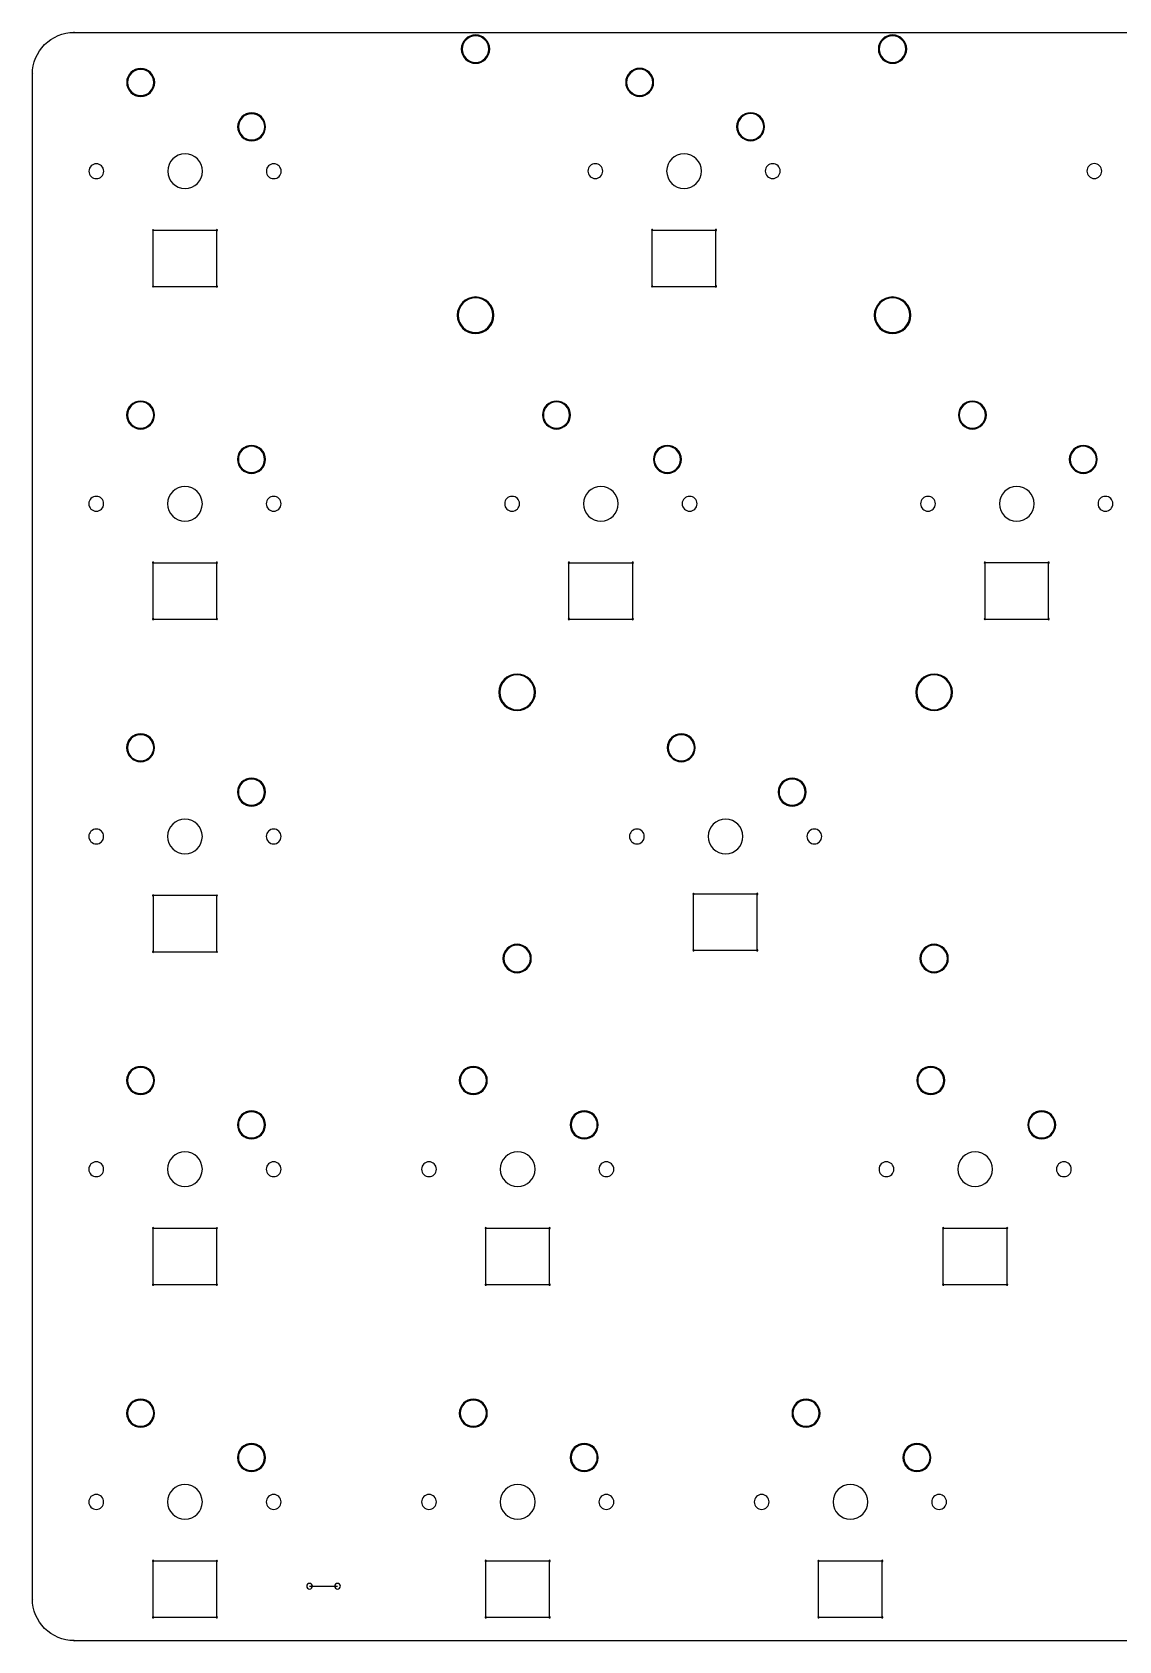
# Model space of a CAD drawing. Header units: millimetres. Extents: x 590 to 893, y 793 to 891.
# Drawn here: x 589.8 to 652, y 793.4 to 885.6 of the extents above; entities that cross this region are included whole.
import ezdxf

# ---------------------------------------------------------------- set-up
doc = ezdxf.new("R2010")
doc.units = ezdxf.units.MM
doc.layers.get('0').update_dxf_attribs({"linetype": 'CONTINUOUS'})

msp = doc.modelspace()

# ---------------------------------------------------------------- linework, layer by layer
for p, q in [((592.219, 885.539), (747.795, 885.539)), ((589.838, 795.845), (589.838, 883.158)), ((596.75, 870.991), (596.75, 874.217)), ((596.75, 874.217), (600.403, 874.217)), ((600.403, 870.991), (600.403, 874.217)), ((625.319, 874.224), (628.972, 874.224)), ((625.319, 870.998), (625.319, 874.224)), ((628.972, 870.998), (628.972, 874.224)), ((596.75, 870.991), (600.403, 870.991)), ((625.319, 870.998), (628.972, 870.998)), ((596.744, 851.948), (596.744, 855.174)), ((596.744, 855.174), (600.396, 855.174)), ((600.396, 851.948), (600.396, 855.174)), ((620.556, 851.948), (620.556, 855.174)), ((620.556, 855.174), (624.209, 855.174)), ((624.209, 851.948), (624.209, 855.174)), ((596.744, 851.948), (600.396, 851.948)), ((620.556, 851.948), (624.209, 851.948)), ((627.687, 836.215), (631.34, 836.215)), ((627.687, 832.989), (627.687, 836.215)), ((631.34, 832.989), (631.34, 836.215)), ((627.687, 832.989), (631.34, 832.989)), ((596.744, 817.074), (600.396, 817.074)), ((596.744, 813.848), (596.744, 817.074)), ((600.396, 813.848), (600.396, 817.074)), ((615.794, 813.848), (615.794, 817.074)), ((615.794, 817.074), (619.446, 817.074)), ((619.446, 813.848), (619.446, 817.074)), ((641.988, 817.074), (645.64, 817.074)), ((641.988, 813.848), (641.988, 817.074)), ((645.64, 813.848), (645.64, 817.074)), ((596.744, 813.848), (600.396, 813.848)), ((615.794, 813.848), (619.446, 813.848)), ((641.988, 813.848), (645.64, 813.848)), ((596.744, 794.798), (596.744, 798.024)), ((596.744, 798.024), (600.396, 798.024)), ((600.396, 794.798), (600.396, 798.024)), ((615.794, 798.024), (619.446, 798.024)), ((615.794, 794.798), (615.794, 798.024)), ((619.446, 794.798), (619.446, 798.024)), ((634.844, 794.798), (634.844, 798.024)), ((634.844, 798.024), (638.496, 798.024)), ((638.496, 794.798), (638.496, 798.024)), ((605.707, 796.577), (607.307, 796.577)), ((596.744, 794.798), (600.396, 794.798)), ((615.794, 794.798), (619.446, 794.798)), ((634.844, 794.798), (638.496, 794.798)), ((592.219, 793.464), (890.67, 793.464))]:
    msp.add_line(p, q)
for points in [[(644.369, 855.174), (644.369, 851.948), (648.021, 851.948), (648.021, 855.174)], [(596.744, 836.124), (596.744, 832.898), (600.396, 832.898), (600.396, 836.124)]]:
    msp.add_lwpolyline(points, close=True)
at = {"extrusion": (0, 0, -1)}
for centre, start, end in [((-592.219, 883.158), 0.00001, 90.00005), ((-592.219, 795.845), 269.99995, 359.99999)]:
    msp.add_arc(centre, 2.381, start, end, dxfattribs=at)
for centre, radius, start, end in [((592.219, 885.539), 0.0159, 0, 180), ((592.219, 885.539), 0.0159, 0, 180), ((592.219, 885.539), 0.0159, 180, 360), ((592.219, 885.539), 0.0159, 180, 360), ((615.207, 884.586), 0.813, 0, 180), ((615.207, 884.586), 0.762, 0, 180), ((639.083, 884.586), 0.813, 0, 180), ((639.083, 884.586), 0.762, 0, 180), ((615.207, 884.586), 0.813, -180, 0), ((615.207, 884.586), 0.762, -180, 0), ((639.083, 884.586), 0.813, -180, 0), ((639.083, 884.586), 0.762, -180, 0), ((596.036, 882.675), 0.801, 0, 180), ((596.036, 882.675), 0.75, 0, 180), ((624.605, 882.681), 0.801, 0, 180), ((624.605, 882.681), 0.75, 0, 180), ((589.838, 883.158), 0.0159, 0, 180), ((589.838, 883.158), 0.0159, 0, 180), ((589.838, 883.158), 0.0159, -180, 0), ((589.838, 883.158), 0.0159, -180, 0), ((596.036, 882.675), 0.801, -180, 0), ((596.036, 882.675), 0.75, -180, 0), ((624.605, 882.681), 0.801, -180, 0), ((624.605, 882.681), 0.75, -180, 0), ((602.386, 880.135), 0.801, 0, 180), ((602.386, 880.135), 0.75, 0, 180), ((630.955, 880.141), 0.801, 0, 180), ((630.955, 880.141), 0.75, 0, 180), ((602.386, 880.135), 0.801, -180, 0), ((602.386, 880.135), 0.75, -180, 0), ((630.955, 880.141), 0.801, -180, 0), ((630.955, 880.141), 0.75, -180, 0), ((593.496, 877.595), 0.425, 0, 180), ((593.496, 877.595), 0.425, 0, 180), ((598.576, 877.595), 0.995, 0, 180), ((598.576, 877.595), 0.995, 0, 180), ((603.656, 877.595), 0.425, 0, 180), ((603.656, 877.595), 0.425, 0, 180), ((622.065, 877.601), 0.425, 0, 180), ((622.065, 877.601), 0.425, 0, 180), ((627.145, 877.601), 0.995, 0, 180), ((627.145, 877.601), 0.995, 0, 180), ((632.225, 877.601), 0.425, 0, 180), ((632.225, 877.601), 0.425, 0, 180), ((650.64, 877.602), 0.425, 0, 180), ((650.64, 877.602), 0.425, 0, 180), ((593.496, 877.595), 0.425, -180, 0), ((593.496, 877.595), 0.425, -180, 0), ((598.576, 877.595), 0.995, -180, 0), ((598.576, 877.595), 0.995, -180, 0), ((603.656, 877.595), 0.425, -180, 0), ((603.656, 877.595), 0.425, -180, 0), ((622.065, 877.601), 0.425, -180, 0), ((622.065, 877.601), 0.425, -180, 0), ((627.145, 877.601), 0.995, -180, 0), ((627.145, 877.601), 0.995, -180, 0), ((632.225, 877.601), 0.425, -180, 0), ((632.225, 877.601), 0.425, -180, 0), ((650.64, 877.602), 0.425, -180, 0), ((650.64, 877.602), 0.425, -180, 0), ((596.75, 874.217), 0.0375, 0, 180), ((596.75, 874.217), 0.0375, 0, 180), ((596.75, 874.217), 0.0375, -180, 0), ((596.75, 874.217), 0.0375, -180, 0), ((600.403, 874.217), 0.0375, 0, 180), ((600.403, 874.217), 0.0375, 0, 180), ((600.403, 874.217), 0.0375, -180, 0), ((600.403, 874.217), 0.0375, -180, 0), ((625.319, 874.224), 0.0375, 0, 180), ((625.319, 874.224), 0.0375, 0, 180), ((625.319, 874.224), 0.0375, -180, 0), ((625.319, 874.224), 0.0375, -180, 0), ((628.972, 874.224), 0.0375, 0, 180), ((628.972, 874.224), 0.0375, 0, 180), ((628.972, 874.224), 0.0375, -180, 0), ((628.972, 874.224), 0.0375, -180, 0), ((596.75, 870.991), 0.0375, 0, 180), ((596.75, 870.991), 0.0375, 0, 180), ((596.75, 870.991), 0.0375, -180, 0), ((596.75, 870.991), 0.0375, -180, 0), ((600.403, 870.991), 0.0375, 0, 180), ((600.403, 870.991), 0.0375, 0, 180), ((600.403, 870.991), 0.0375, -180, 0), ((600.403, 870.991), 0.0375, -180, 0), ((625.319, 870.998), 0.0375, 0, 180), ((625.319, 870.998), 0.0375, 0, 180), ((625.319, 870.998), 0.0375, -180, 0), ((625.319, 870.998), 0.0375, -180, 0), ((628.972, 870.998), 0.0375, 0, 180), ((628.972, 870.998), 0.0375, 0, 180), ((628.972, 870.998), 0.0375, -180, 0), ((628.972, 870.998), 0.0375, -180, 0), ((615.207, 869.346), 1.046, 0, 180), ((615.207, 869.346), 0.995, 0, 180), ((639.083, 869.346), 1.046, 0, 180), ((639.083, 869.346), 0.995, 0, 180), ((615.207, 869.346), 1.046, -180, 0), ((615.207, 869.346), 0.995, -180, 0), ((639.083, 869.346), 1.046, -180, 0), ((639.083, 869.346), 0.995, -180, 0), ((596.03, 863.632), 0.801, 0, 180), ((596.03, 863.632), 0.75, 0, 180), ((619.843, 863.632), 0.801, 0, 180), ((619.843, 863.632), 0.75, 0, 180), ((643.655, 863.632), 0.801, 0, 180), ((643.655, 863.632), 0.75, 0, 180), ((596.03, 863.632), 0.801, -180, 0), ((596.03, 863.632), 0.75, -180, 0), ((619.843, 863.632), 0.801, -180, 0), ((619.843, 863.632), 0.75, -180, 0), ((643.655, 863.632), 0.801, -180, 0), ((643.655, 863.632), 0.75, -180, 0), ((602.38, 861.092), 0.801, 0, 180), ((602.38, 861.092), 0.75, 0, 180), ((626.193, 861.092), 0.801, 0, 180), ((626.193, 861.092), 0.75, 0, 180), ((650.005, 861.092), 0.801, 0, 180), ((650.005, 861.092), 0.75, 0, 180), ((602.38, 861.092), 0.801, -180, 0), ((602.38, 861.092), 0.75, -180, 0), ((626.193, 861.092), 0.801, -180, 0), ((626.193, 861.092), 0.75, -180, 0), ((650.005, 861.092), 0.801, -180, 0), ((650.005, 861.092), 0.75, -180, 0), ((598.57, 858.552), 0.995, 0, 180), ((598.57, 858.552), 0.995, 0, 180), ((622.383, 858.552), 0.995, 0, 180), ((622.383, 858.552), 0.995, 0, 180), ((646.195, 858.552), 0.995, 0, 180), ((646.195, 858.552), 0.995, 0, 180), ((593.49, 858.552), 0.425, 0, 180), ((593.49, 858.552), 0.425, 0, 180), ((593.49, 858.552), 0.425, -180, 0), ((593.49, 858.552), 0.425, -180, 0), ((598.57, 858.552), 0.995, -180, 0), ((598.57, 858.552), 0.995, -180, 0), ((603.65, 858.552), 0.425, 0, 180), ((603.65, 858.552), 0.425, 0, 180), ((603.65, 858.552), 0.425, -180, 0), ((603.65, 858.552), 0.425, -180, 0), ((617.303, 858.552), 0.425, 0, 180), ((617.303, 858.552), 0.425, 0, 180), ((617.303, 858.552), 0.425, -180, 0), ((617.303, 858.552), 0.425, -180, 0), ((622.383, 858.552), 0.995, -180, 0), ((622.383, 858.552), 0.995, -180, 0), ((627.463, 858.552), 0.425, 0, 180), ((627.463, 858.552), 0.425, 0, 180), ((627.463, 858.552), 0.425, -180, 0), ((627.463, 858.552), 0.425, -180, 0), ((641.115, 858.552), 0.425, 0, 180), ((641.115, 858.552), 0.425, 0, 180), ((641.115, 858.552), 0.425, -180, 0), ((641.115, 858.552), 0.425, -180, 0), ((646.195, 858.552), 0.995, -180, 0), ((646.195, 858.552), 0.995, -180, 0), ((651.275, 858.552), 0.425, 0, 180), ((651.275, 858.552), 0.425, 0, 180), ((651.275, 858.552), 0.425, -180, 0), ((651.275, 858.552), 0.425, -180, 0), ((596.744, 855.174), 0.0375, 0, 180), ((596.744, 855.174), 0.0375, 0, 180), ((596.744, 855.174), 0.0375, -180, 0), ((596.744, 855.174), 0.0375, -180, 0), ((600.396, 855.174), 0.0375, 0, 180), ((600.396, 855.174), 0.0375, 0, 180), ((600.396, 855.174), 0.0375, -180, 0), ((600.396, 855.174), 0.0375, -180, 0), ((620.556, 855.174), 0.0375, 0, 180), ((620.556, 855.174), 0.0375, 0, 180), ((620.556, 855.174), 0.0375, -180, 0), ((620.556, 855.174), 0.0375, -180, 0), ((624.209, 855.174), 0.0375, 0, 180), ((624.209, 855.174), 0.0375, 0, 180), ((624.209, 855.174), 0.0375, -180, 0), ((624.209, 855.174), 0.0375, -180, 0), ((644.369, 855.174), 0.0375, 0, 180), ((644.369, 855.174), 0.0375, 0, 180), ((644.369, 855.174), 0.0375, -180, 0), ((644.369, 855.174), 0.0375, -180, 0), ((648.021, 855.174), 0.0375, 0, 180), ((648.021, 855.174), 0.0375, 0, 180), ((648.021, 855.174), 0.0375, -180, 0), ((648.021, 855.174), 0.0375, -180, 0), ((596.744, 851.948), 0.0375, 0, 180), ((596.744, 851.948), 0.0375, 0, 180), ((596.744, 851.948), 0.0375, -180, 0), ((596.744, 851.948), 0.0375, -180, 0), ((600.396, 851.948), 0.0375, 0, 180), ((600.396, 851.948), 0.0375, 0, 180), ((600.396, 851.948), 0.0375, -180, 0), ((600.396, 851.948), 0.0375, -180, 0), ((620.556, 851.948), 0.0375, 0, 180), ((620.556, 851.948), 0.0375, 0, 180), ((620.556, 851.948), 0.0375, -180, 0), ((620.556, 851.948), 0.0375, -180, 0), ((624.209, 851.948), 0.0375, 0, 180), ((624.209, 851.948), 0.0375, 0, 180), ((624.209, 851.948), 0.0375, -180, 0), ((624.209, 851.948), 0.0375, -180, 0), ((644.369, 851.948), 0.0375, 0, 180), ((644.369, 851.948), 0.0375, 0, 180), ((644.369, 851.948), 0.0375, -180, 0), ((644.369, 851.948), 0.0375, -180, 0), ((648.021, 851.948), 0.0375, 0, 180), ((648.021, 851.948), 0.0375, 0, 180), ((648.021, 851.948), 0.0375, -180, 0), ((648.021, 851.948), 0.0375, -180, 0), ((617.588, 847.757), 1.046, 0, 180), ((617.588, 847.757), 0.995, 0, 180), ((641.464, 847.757), 1.046, 0, 180), ((641.464, 847.757), 0.995, 0, 180), ((617.588, 847.757), 1.046, -180, 0), ((617.588, 847.757), 0.995, -180, 0), ((641.464, 847.757), 1.046, -180, 0), ((641.464, 847.757), 0.995, -180, 0), ((596.03, 844.582), 0.801, 0, 180), ((596.03, 844.582), 0.75, 0, 180), ((626.986, 844.582), 0.801, 0, 180), ((626.986, 844.582), 0.75, 0, 180), ((596.03, 844.582), 0.801, -180, 0), ((596.03, 844.582), 0.75, -180, 0), ((626.986, 844.582), 0.801, -180, 0), ((626.986, 844.582), 0.75, -180, 0), ((602.38, 842.042), 0.801, 0, 180), ((602.38, 842.042), 0.75, 0, 180), ((633.336, 842.042), 0.801, 0, 180), ((633.336, 842.042), 0.75, 0, 180), ((602.38, 842.042), 0.801, -180, 0), ((602.38, 842.042), 0.75, -180, 0), ((633.336, 842.042), 0.801, -180, 0), ((633.336, 842.042), 0.75, -180, 0), ((598.57, 839.502), 0.995, 0, 180), ((598.57, 839.502), 0.995, 0, 180), ((629.526, 839.502), 0.995, 0, 180), ((629.526, 839.502), 0.995, 0, 180), ((593.49, 839.502), 0.425, 0, 180), ((593.49, 839.502), 0.425, 0, 180), ((593.49, 839.502), 0.425, -180, 0), ((593.49, 839.502), 0.425, -180, 0), ((598.57, 839.502), 0.995, -180, 0), ((598.57, 839.502), 0.995, -180, 0), ((603.65, 839.502), 0.425, 0, 180), ((603.65, 839.502), 0.425, 0, 180), ((603.65, 839.502), 0.425, -180, 0), ((603.65, 839.502), 0.425, -180, 0), ((624.446, 839.502), 0.425, 0, 180), ((624.446, 839.502), 0.425, 0, 180), ((624.446, 839.502), 0.425, -180, 0), ((624.446, 839.502), 0.425, -180, 0), ((629.526, 839.502), 0.995, -180, 0), ((629.526, 839.502), 0.995, -180, 0), ((634.606, 839.502), 0.425, 0, 180), ((634.606, 839.502), 0.425, 0, 180), ((634.606, 839.502), 0.425, -180, 0), ((634.606, 839.502), 0.425, -180, 0), ((596.744, 836.124), 0.0375, 0, 180), ((596.744, 836.124), 0.0375, 0, 180), ((596.744, 836.124), 0.0375, -180, 0), ((596.744, 836.124), 0.0375, -180, 0), ((600.396, 836.124), 0.0375, 0, 180), ((600.396, 836.124), 0.0375, 0, 180), ((600.396, 836.124), 0.0375, -180, 0), ((600.396, 836.124), 0.0375, -180, 0), ((627.687, 836.215), 0.0375, 0, 180), ((627.687, 836.215), 0.0375, 0, 180), ((627.687, 836.215), 0.0375, -180, 0), ((627.687, 836.215), 0.0375, -180, 0), ((631.34, 836.215), 0.0375, 0, 180), ((631.34, 836.215), 0.0375, 0, 180), ((631.34, 836.215), 0.0375, -180, 0), ((631.34, 836.215), 0.0375, -180, 0), ((596.744, 832.898), 0.0375, 0, 180), ((596.744, 832.898), 0.0375, 0, 180), ((596.744, 832.898), 0.0375, -180, 0), ((596.744, 832.898), 0.0375, -180, 0), ((600.396, 832.898), 0.0375, 0, 180), ((600.396, 832.898), 0.0375, 0, 180), ((600.396, 832.898), 0.0375, -180, 0), ((600.396, 832.898), 0.0375, -180, 0), ((617.588, 832.517), 0.813, 0, 180), ((617.588, 832.517), 0.762, 0, 180), ((627.687, 832.989), 0.0375, 0, 180), ((627.687, 832.989), 0.0375, 0, 180), ((627.687, 832.989), 0.0375, -180, 0), ((627.687, 832.989), 0.0375, -180, 0), ((631.34, 832.989), 0.0375, 0, 180), ((631.34, 832.989), 0.0375, 0, 180), ((631.34, 832.989), 0.0375, -180, 0), ((631.34, 832.989), 0.0375, -180, 0), ((641.464, 832.517), 0.813, 0, 180), ((641.464, 832.517), 0.762, 0, 180), ((617.588, 832.517), 0.813, -180, 0), ((617.588, 832.517), 0.762, -180, 0), ((641.464, 832.517), 0.813, -180, 0), ((641.464, 832.517), 0.762, -180, 0), ((596.03, 825.532), 0.801, 0, 180), ((596.03, 825.532), 0.75, 0, 180), ((615.08, 825.532), 0.801, 0, 180), ((615.08, 825.532), 0.75, 0, 180), ((641.274, 825.532), 0.801, 0, 180), ((641.274, 825.532), 0.75, 0, 180), ((596.03, 825.532), 0.801, -180, 0), ((596.03, 825.532), 0.75, -180, 0), ((615.08, 825.532), 0.801, -180, 0), ((615.08, 825.532), 0.75, -180, 0), ((641.274, 825.532), 0.801, -180, 0), ((641.274, 825.532), 0.75, -180, 0), ((602.38, 822.992), 0.801, 0, 180), ((602.38, 822.992), 0.75, 0, 180), ((621.43, 822.992), 0.801, 0, 180), ((621.43, 822.992), 0.75, 0, 180), ((647.624, 822.992), 0.801, 0, 180), ((647.624, 822.992), 0.75, 0, 180), ((602.38, 822.992), 0.801, -180, 0), ((602.38, 822.992), 0.75, -180, 0), ((621.43, 822.992), 0.801, -180, 0), ((621.43, 822.992), 0.75, -180, 0), ((647.624, 822.992), 0.801, -180, 0), ((647.624, 822.992), 0.75, -180, 0), ((593.49, 820.452), 0.425, 0, 180), ((593.49, 820.452), 0.425, 0, 180), ((598.57, 820.452), 0.995, 0, 180), ((598.57, 820.452), 0.995, 0, 180), ((603.65, 820.452), 0.425, 0, 180), ((603.65, 820.452), 0.425, 0, 180), ((612.54, 820.452), 0.425, 0, 180), ((612.54, 820.452), 0.425, 0, 180), ((617.62, 820.452), 0.995, 0, 180), ((617.62, 820.452), 0.995, 0, 180), ((622.7, 820.452), 0.425, 0, 180), ((622.7, 820.452), 0.425, 0, 180), ((638.734, 820.452), 0.425, 0, 180), ((638.734, 820.452), 0.425, 0, 180), ((643.814, 820.452), 0.995, 0, 180), ((643.814, 820.452), 0.995, 0, 180), ((648.894, 820.452), 0.425, 0, 180), ((648.894, 820.452), 0.425, 0, 180), ((593.49, 820.452), 0.425, -180, 0), ((593.49, 820.452), 0.425, -180, 0), ((598.57, 820.452), 0.995, -180, 0), ((598.57, 820.452), 0.995, -180, 0), ((603.65, 820.452), 0.425, -180, 0), ((603.65, 820.452), 0.425, -180, 0), ((612.54, 820.452), 0.425, -180, 0), ((612.54, 820.452), 0.425, -180, 0), ((617.62, 820.452), 0.995, -180, 0), ((617.62, 820.452), 0.995, -180, 0), ((622.7, 820.452), 0.425, -180, 0), ((622.7, 820.452), 0.425, -180, 0), ((638.734, 820.452), 0.425, -180, 0), ((638.734, 820.452), 0.425, -180, 0), ((643.814, 820.452), 0.995, -180, 0), ((643.814, 820.452), 0.995, -180, 0), ((648.894, 820.452), 0.425, -180, 0), ((648.894, 820.452), 0.425, -180, 0), ((596.744, 817.074), 0.0375, 0, 180), ((596.744, 817.074), 0.0375, 0, 180), ((596.744, 817.074), 0.0375, -180, 0), ((596.744, 817.074), 0.0375, -180, 0), ((600.396, 817.074), 0.0375, 0, 180), ((600.396, 817.074), 0.0375, 0, 180), ((600.396, 817.074), 0.0375, -180, 0), ((600.396, 817.074), 0.0375, -180, 0), ((615.794, 817.074), 0.0375, 0, 180), ((615.794, 817.074), 0.0375, 0, 180), ((615.794, 817.074), 0.0375, -180, 0), ((615.794, 817.074), 0.0375, -180, 0), ((619.446, 817.074), 0.0375, 0, 180), ((619.446, 817.074), 0.0375, 0, 180), ((619.446, 817.074), 0.0375, -180, 0), ((619.446, 817.074), 0.0375, -180, 0), ((641.988, 817.074), 0.0375, 0, 180), ((641.988, 817.074), 0.0375, 0, 180), ((641.988, 817.074), 0.0375, -180, 0), ((641.988, 817.074), 0.0375, -180, 0), ((645.64, 817.074), 0.0375, 0, 180), ((645.64, 817.074), 0.0375, 0, 180), ((645.64, 817.074), 0.0375, -180, 0), ((645.64, 817.074), 0.0375, -180, 0), ((596.744, 813.848), 0.0375, 0, 180), ((596.744, 813.848), 0.0375, 0, 180), ((596.744, 813.848), 0.0375, -180, 0), ((596.744, 813.848), 0.0375, -180, 0), ((600.396, 813.848), 0.0375, 0, 180), ((600.396, 813.848), 0.0375, 0, 180), ((600.396, 813.848), 0.0375, -180, 0), ((600.396, 813.848), 0.0375, -180, 0), ((615.794, 813.848), 0.0375, 0, 180), ((615.794, 813.848), 0.0375, 0, 180), ((615.794, 813.848), 0.0375, -180, 0), ((615.794, 813.848), 0.0375, -180, 0), ((619.446, 813.848), 0.0375, 0, 180), ((619.446, 813.848), 0.0375, 0, 180), ((619.446, 813.848), 0.0375, -180, 0), ((619.446, 813.848), 0.0375, -180, 0), ((641.988, 813.848), 0.0375, 0, 180), ((641.988, 813.848), 0.0375, 0, 180), ((641.988, 813.848), 0.0375, -180, 0), ((641.988, 813.848), 0.0375, -180, 0), ((645.64, 813.848), 0.0375, 0, 180), ((645.64, 813.848), 0.0375, 0, 180), ((645.64, 813.848), 0.0375, -180, 0), ((645.64, 813.848), 0.0375, -180, 0), ((596.03, 806.482), 0.801, 0, 180), ((596.03, 806.482), 0.75, 0, 180), ((615.08, 806.482), 0.801, 0, 180), ((615.08, 806.482), 0.75, 0, 180), ((634.13, 806.482), 0.801, 0, 180), ((634.13, 806.482), 0.75, 0, 180), ((596.03, 806.482), 0.801, -180, 0), ((596.03, 806.482), 0.75, -180, 0), ((615.08, 806.482), 0.801, -180, 0), ((615.08, 806.482), 0.75, -180, 0), ((634.13, 806.482), 0.801, -180, 0), ((634.13, 806.482), 0.75, -180, 0), ((602.38, 803.942), 0.801, 0, 180), ((602.38, 803.942), 0.75, 0, 180), ((621.43, 803.942), 0.801, 0, 180), ((621.43, 803.942), 0.75, 0, 180), ((640.48, 803.942), 0.801, 0, 180), ((640.48, 803.942), 0.75, 0, 180), ((602.38, 803.942), 0.801, -180, 0), ((602.38, 803.942), 0.75, -180, 0), ((621.43, 803.942), 0.801, -180, 0), ((621.43, 803.942), 0.75, -180, 0), ((640.48, 803.942), 0.801, -180, 0), ((640.48, 803.942), 0.75, -180, 0), ((598.57, 801.402), 0.995, 0, 180), ((598.57, 801.402), 0.995, 0, 180), ((617.62, 801.402), 0.995, 0, 180), ((617.62, 801.402), 0.995, 0, 180), ((636.67, 801.402), 0.995, 0, 180), ((636.67, 801.402), 0.995, 0, 180), ((593.49, 801.402), 0.425, 0, 180), ((593.49, 801.402), 0.425, 0, 180), ((593.49, 801.402), 0.425, -180, 0), ((593.49, 801.402), 0.425, -180, 0), ((598.57, 801.402), 0.995, -180, 0), ((598.57, 801.402), 0.995, -180, 0), ((603.65, 801.402), 0.425, 0, 180), ((603.65, 801.402), 0.425, 0, 180), ((603.65, 801.402), 0.425, -180, 0), ((603.65, 801.402), 0.425, -180, 0), ((612.54, 801.402), 0.425, 0, 180), ((612.54, 801.402), 0.425, 0, 180), ((612.54, 801.402), 0.425, -180, 0), ((612.54, 801.402), 0.425, -180, 0), ((617.62, 801.402), 0.995, -180, 0), ((617.62, 801.402), 0.995, -180, 0), ((622.7, 801.402), 0.425, 0, 180), ((622.7, 801.402), 0.425, 0, 180), ((622.7, 801.402), 0.425, -180, 0), ((622.7, 801.402), 0.425, -180, 0), ((631.59, 801.402), 0.425, 0, 180), ((631.59, 801.402), 0.425, 0, 180), ((631.59, 801.402), 0.425, -180, 0), ((631.59, 801.402), 0.425, -180, 0), ((636.67, 801.402), 0.995, -180, 0), ((636.67, 801.402), 0.995, -180, 0), ((641.75, 801.402), 0.425, 0, 180), ((641.75, 801.402), 0.425, 0, 180), ((641.75, 801.402), 0.425, -180, 0), ((641.75, 801.402), 0.425, -180, 0), ((596.744, 798.024), 0.0375, 0, 180), ((596.744, 798.024), 0.0375, 0, 180), ((596.744, 798.024), 0.0375, -180, 0), ((596.744, 798.024), 0.0375, -180, 0), ((600.396, 798.024), 0.0375, 0, 180), ((600.396, 798.024), 0.0375, 0, 180), ((600.396, 798.024), 0.0375, -180, 0), ((600.396, 798.024), 0.0375, -180, 0), ((615.794, 798.024), 0.0375, 0, 180), ((615.794, 798.024), 0.0375, 0, 180), ((615.794, 798.024), 0.0375, -180, 0), ((615.794, 798.024), 0.0375, -180, 0), ((619.446, 798.024), 0.0375, 0, 180), ((619.446, 798.024), 0.0375, 0, 180), ((619.446, 798.024), 0.0375, -180, 0), ((619.446, 798.024), 0.0375, -180, 0), ((634.844, 798.024), 0.0375, 0, 180), ((634.844, 798.024), 0.0375, 0, 180), ((634.844, 798.024), 0.0375, -180, 0), ((634.844, 798.024), 0.0375, -180, 0), ((638.496, 798.024), 0.0375, 0, 180), ((638.496, 798.024), 0.0375, 0, 180), ((638.496, 798.024), 0.0375, -180, 0), ((638.496, 798.024), 0.0375, -180, 0), ((605.707, 796.577), 0.162, 0, 180), ((607.307, 796.577), 0.162, 0, 180), ((589.838, 795.845), 0.0159, 0, 180), ((589.838, 795.845), 0.0159, 0, 180), ((589.838, 795.845), 0.0159, -180, 0), ((589.838, 795.845), 0.0159, -180, 0), ((605.707, 796.577), 0.162, -180, 0), ((607.307, 796.577), 0.162, 180, 360), ((596.744, 794.798), 0.0375, 0, 180), ((596.744, 794.798), 0.0375, 0, 180), ((596.744, 794.798), 0.0375, -180, 0), ((596.744, 794.798), 0.0375, -180, 0), ((600.396, 794.798), 0.0375, 0, 180), ((600.396, 794.798), 0.0375, 0, 180), ((600.396, 794.798), 0.0375, -180, 0), ((600.396, 794.798), 0.0375, -180, 0), ((615.794, 794.798), 0.0375, 0, 180), ((615.794, 794.798), 0.0375, 0, 180), ((615.794, 794.798), 0.0375, -180, 0), ((615.794, 794.798), 0.0375, -180, 0), ((619.446, 794.798), 0.0375, 0, 180), ((619.446, 794.798), 0.0375, 0, 180), ((619.446, 794.798), 0.0375, -180, 0), ((619.446, 794.798), 0.0375, -180, 0), ((634.844, 794.798), 0.0375, 0, 180), ((634.844, 794.798), 0.0375, 0, 180), ((634.844, 794.798), 0.0375, -180, 0), ((634.844, 794.798), 0.0375, -180, 0), ((638.496, 794.798), 0.0375, 0, 180), ((638.496, 794.798), 0.0375, 0, 180), ((638.496, 794.798), 0.0375, -180, 0), ((638.496, 794.798), 0.0375, -180, 0), ((592.219, 793.464), 0.0159, 0, 180), ((592.219, 793.464), 0.0159, 0, 180), ((592.219, 793.464), 0.0159, -180, 0), ((592.219, 793.464), 0.0159, -180, 0)]:
    msp.add_arc(centre, radius, start, end)

doc.saveas('drawing.dxf')
